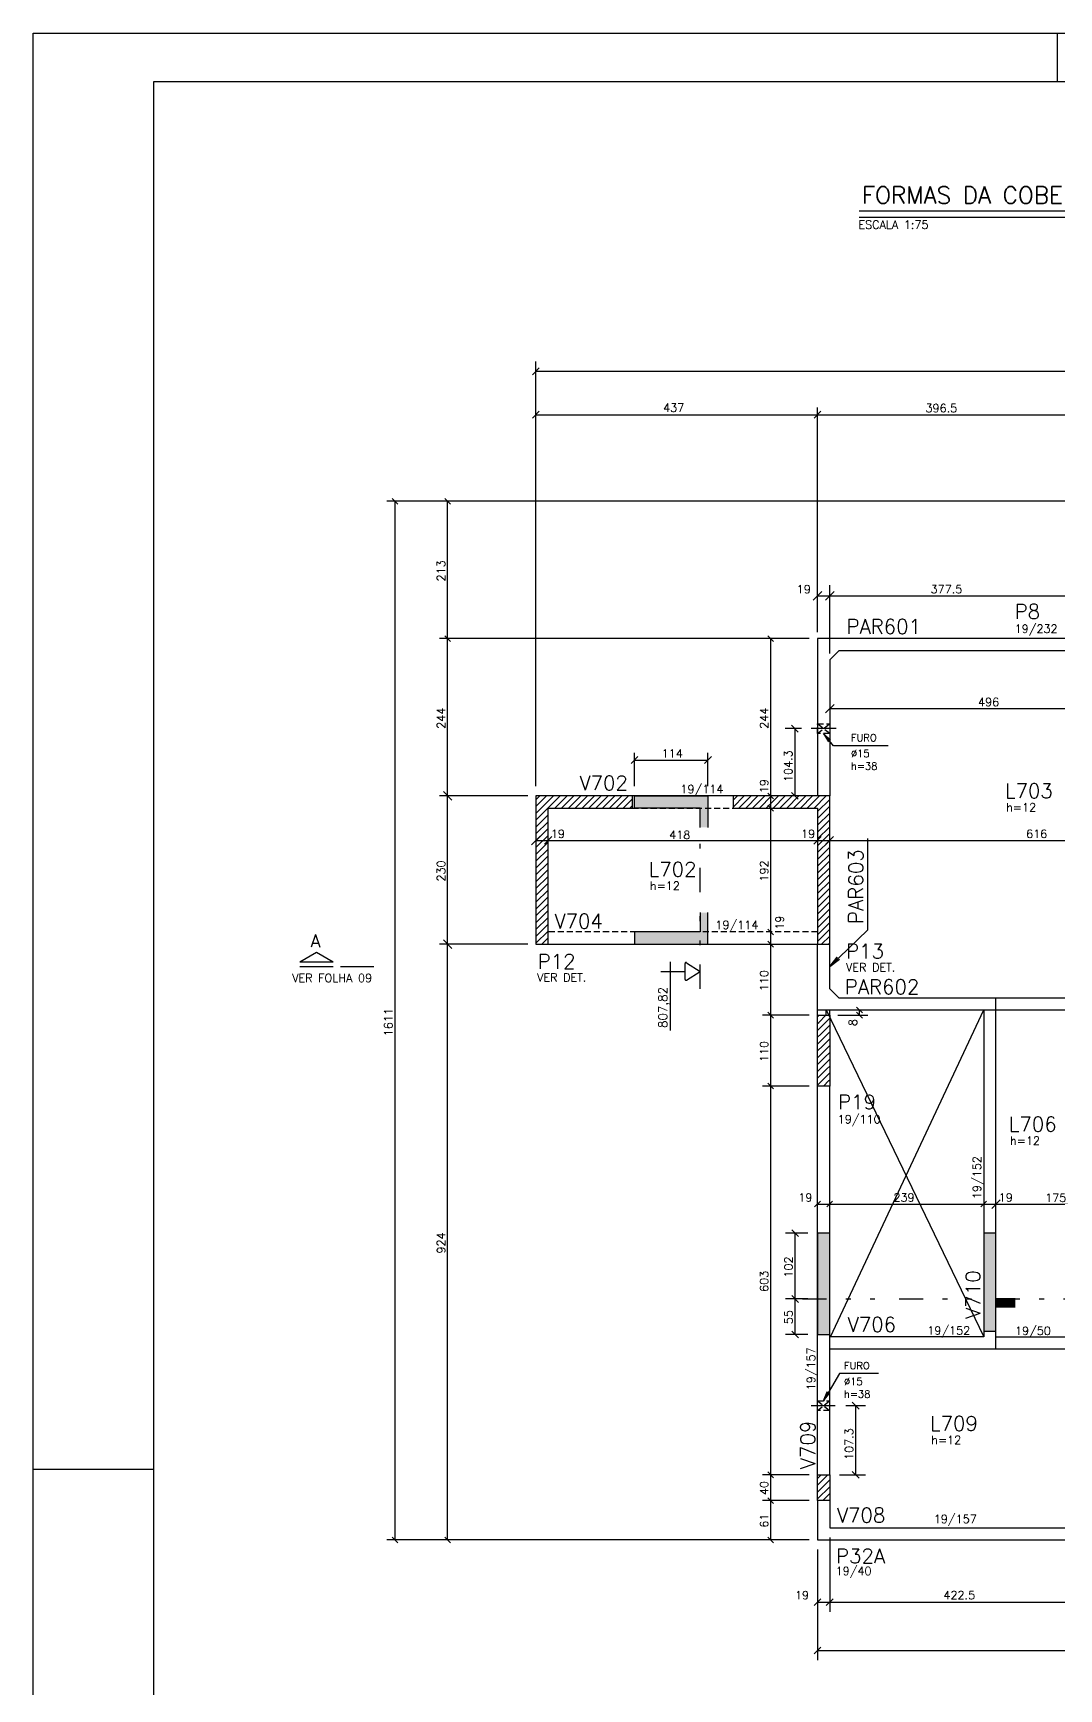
# Model space of a CAD drawing. Extents: x 26936 to 34826, y 0 to 4455.
# Drawn here: x 26936 to 28528, y 1887 to 4455 of the extents above; entities that cross this region are included whole.
import ezdxf

# ---------------------------------------------------------------- set-up
doc = ezdxf.new("R2010")
doc.units = 0
doc.header["$LTSCALE"] = 75
doc.header["$MEASUREMENT"] = 0
for name, pattern in [('ESTILO_TQS_0001', [1, 0.7, -0.3]), ('ESTILO_TQS_0003', [0.91, 0.5, -0.2, 0.01, -0.2]), ('ESTILO_TQS_0004', [2, 0.5, -0.4, 0.1, -0.4, 0.1, -0.5]), ('HIDDEN2', [0.1875, 0.125, -0.0625])]:
    doc.linetypes.add(name, pattern=pattern)
doc.layers.get('0').update_dxf_attribs({"color": 3, "linetype": 'CONTINUOUS'})
for name, color, linetype in [('1', 2, 'CONTINUOUS'), ('200', 1, 'HIDDEN2'), ('201', 6, 'ESTILO_TQS_0001'), ('204', 5, 'ESTILO_TQS_0003'), ('205', 1, 'ESTILO_TQS_0004'), ('210', 2, 'HIDDEN2'), ('212', 3, 'CONTINUOUS'), ('213', 3, 'CONTINUOUS'), ('216', 3, 'CONTINUOUS'), ('220', 5, 'CONTINUOUS'), ('221', 1, 'CONTINUOUS'), ('222', 6, 'CONTINUOUS'), ('226', 4, 'CONTINUOUS'), ('231', 1, 'CONTINUOUS'), ('233', 6, 'CONTINUOUS'), ('250', 1, 'CONTINUOUS'), ('253', 253, 'CONTINUOUS')]:
    doc.layers.add(name, color=color, linetype=linetype)
doc.styles.get("Standard").update_dxf_attribs({"font": 'ROMANS.SHX'})
doc.styles.add('TQS_LUCIDA_CONSOLE', font='romans.shx')

# ---------------------------------------------------------------- blocks, each defined once
blk = doc.blocks.new('_H114025094E-000')
for p, q in [((-527.499999, -474.466991), (-510.031028, -456.998019)), ((-527.499999, -463.860389), (-520.63763, -456.998019)), ((-518.424426, -475.998019), (-499.424426, -456.998019)), ((-507.817825, -475.998019), (-488.817825, -456.998019)), ((-497.211223, -475.998019), (-478.211223, -456.998019)), ((-486.604621, -475.998019), (-467.604621, -456.998019)), ((-475.998019, -475.998019), (-456.998019, -456.998019)), ((-465.391418, -475.998019), (-446.391418, -456.998019)), ((-454.784816, -475.998019), (-435.784816, -456.998019)), ((-444.178214, -475.998019), (-425.178214, -456.998019)), ((-433.571613, -475.998019), (-414.571613, -456.998019)), ((-422.965011, -475.998019), (-403.965011, -456.998019)), ((-412.358409, -475.998019), (-393.358409, -456.998019)), ((-401.751807, -475.998019), (-382.751807, -456.998019)), ((-396.499999, -481.352813), (-377.499999, -462.352813)), ((-396.499999, -491.959415), (-377.499999, -472.959415)), ((-396.499999, -502.566017), (-377.499999, -483.566017)), ((-396.499999, -513.172618), (-377.499999, -494.172618)), ((-396.499999, -523.77922), (-377.499999, -504.77922)), ((-396.499999, -534.385822), (-377.499999, -515.385822)), ((-396.499999, -544.992423), (-377.499999, -525.992423)), ((-396.499999, -555.599025), (-377.499999, -536.599025)), ((-396.499999, -566.205627), (-377.499999, -547.205627)), ((-396.499999, -576.812229), (-377.499999, -557.812229)), ((-396.499999, -587.41883), (-377.499999, -568.41883)), ((-396.499999, -598.025432), (-377.499999, -579.025432)), ((-396.499999, -608.632034), (-377.499999, -589.632034)), ((-396.499999, -619.238635), (-377.499999, -600.238635)), ((-396.499999, -629.845237), (-377.499999, -610.845237)), ((-396.499999, -640.451839), (-377.499999, -621.451839)), ((-396.499999, -651.058441), (-377.499999, -632.058441)), ((-396.499999, -661.665042), (-377.499999, -642.665042)), ((-396.499999, -672.271644), (-377.499999, -653.271644)), ((-396.499999, -682.878246), (-377.499999, -663.878246)), ((-390.01289, -686.997738), (-377.499999, -674.484847)), ((-379.406289, -686.997738), (-377.499999, -685.091449))]:
    blk.add_line(p, q)
blk = doc.blocks.new('_H114025094E-002')
for p, q in [((-401.999775, -1526.299557), (-385.69792, -1509.997702)), ((-401.999775, -1515.692955), (-396.304522, -1509.997702)), ((-401.999775, -1536.906159), (-382.999999, -1517.906383)), ((-401.999775, -1547.512761), (-382.999999, -1528.512985)), ((-393.878115, -1549.997702), (-382.999999, -1539.119587)), ((-383.271513, -1549.997702), (-382.999999, -1549.726188))]:
    blk.add_line(p, q)
blk = doc.blocks.new('_H114025094E-004')
for p, q in [((-396.499999, -799.550865), (-396.123952, -799.174817)), ((-396.499999, -810.157466), (-394.561739, -808.219206)), ((-396.499999, -820.764068), (-392.999527, -817.263596)), ((-396.123952, -799.174817), (-393.946837, -796.997702)), ((-394.561739, -808.219206), (-383.340235, -796.997702)), ((-392.999527, -817.263596), (-377.499999, -801.764068)), ((-391.437314, -826.307985), (-377.499999, -812.37067)), ((-396.499999, -831.37067), (-391.437314, -826.307985)), ((-396.499999, -841.977271), (-389.875102, -835.352374)), ((-396.499999, -852.583873), (-388.312889, -844.396763)), ((-389.875102, -835.352374), (-377.499999, -822.977271)), ((-388.312889, -844.396763), (-377.499999, -833.583873)), ((-386.750676, -853.441152), (-377.499999, -844.190475)), ((-396.499999, -863.190475), (-386.750676, -853.441152)), ((-396.499999, -873.797077), (-385.188464, -862.485541)), ((-396.499999, -884.403678), (-383.626251, -871.52993)), ((-385.188464, -862.485541), (-377.499999, -854.797077)), ((-383.626251, -871.52993), (-377.499999, -865.403678)), ((-396.499999, -895.01028), (-382.064038, -880.574319)), ((-396.499999, -905.616882), (-380.501826, -889.618708)), ((-387.274218, -906.997702), (-378.939613, -898.663097)), ((-382.064038, -880.574319), (-377.499999, -876.01028)), ((-380.501826, -889.618708), (-377.499999, -886.616882)), ((-378.939613, -898.663097), (-377.499999, -897.223484))]:
    blk.add_line(p, q)
blk = doc.blocks.new('A', base_point=(183523.725838, 35805.535561))
for p, q in [((183523.725838, 35805.535561), (183575.686776, 35805.535561)), ((183586.766854, 35805.535561), (183638.727792, 35805.535561))]:
    blk.add_line(p, q)
at = {"layer": '226'}
for p, q in [((183523.725838, 35812.691811), (183549.706307, 35827.691811)), ((183549.706307, 35827.691811), (183575.686776, 35812.691811)), ((183523.725838, 35812.691811), (183575.686776, 35812.691811))]:
    blk.add_line(p, q, dxfattribs=at)
at = {"layer": '233', "style": 'TQS_LUCIDA_CONSOLE'}
blk.add_text('A', height=20, dxfattribs=at).set_placement((183540.211922, 35835.214639))
blk = doc.blocks.new('_H114025094E-001')
for p, q in [((873.499999, -494.751622), (911.253602, -456.998019)), ((873.499999, -484.145021), (900.647, -456.998019)), ((873.499999, -473.538419), (890.040399, -456.998019)), ((873.499999, -462.931817), (879.433797, -456.998019)), ((902.860204, -475.998019), (921.860204, -456.998019)), ((913.466806, -475.998019), (932.466806, -456.998019)), ((924.073407, -475.998019), (943.073407, -456.998019)), ((934.680009, -475.998019), (953.680009, -456.998019)), ((945.286611, -475.998019), (964.286611, -456.998019)), ((955.893212, -475.998019), (974.893212, -456.998019)), ((966.499814, -475.998019), (985.499814, -456.998019)), ((977.106416, -475.998019), (996.106416, -456.998019)), ((987.713018, -475.998019), (1006.713018, -456.998019)), ((998.319619, -475.998019), (1017.319619, -456.998019)), ((1008.926221, -475.998019), (1023.499999, -461.424241)), ((873.499999, -505.358224), (892.499999, -486.358224)), ((1019.532823, -475.998019), (1023.499999, -472.030843)), ((873.499999, -515.964826), (892.499999, -496.964826)), ((873.499999, -526.571427), (892.499999, -507.571427)), ((873.499999, -537.178029), (892.499999, -518.178029)), ((873.499999, -547.784631), (892.499999, -528.784631)), ((873.499999, -558.391233), (892.499999, -539.391233)), ((873.499999, -568.997834), (892.499999, -549.997834)), ((873.499999, -579.604436), (892.499999, -560.604436)), ((873.499999, -590.211038), (892.499999, -571.211038)), ((873.499999, -600.817639), (892.499999, -581.817639)), ((873.499999, -611.424241), (892.499999, -592.424241)), ((873.499999, -622.030843), (892.499999, -603.030843)), ((873.499999, -632.637445), (892.499999, -613.637445)), ((873.499999, -643.244046), (892.499999, -624.244046)), ((873.499999, -653.850648), (892.499999, -634.850648)), ((873.499999, -664.45725), (892.499999, -645.45725)), ((873.499999, -675.063851), (892.499999, -656.063851)), ((873.499999, -685.670453), (892.499999, -666.670453)), ((882.781471, -686.995584), (892.499999, -677.277055))]:
    blk.add_line(p, q)

msp = doc.modelspace()

# ---------------------------------------------------------------- linework, layer by layer
for p, q in [((26936.1, 4455), (34826.1, 4455)), ((26936.1, 0), (26936.1, 4455)), ((28526.1, 4380), (28526.1, 4455)), ((26936.1, 2227.5), (27123.6, 2227.5))]:
    msp.add_line(p, q)
at = {"layer": '1'}
for p, q in [((27735.4, 3041.9), (28153.4, 3041.9)), ((28153.4, 2931.9), (28153.4, 2939.9)), ((28166.9, 2931.9), (28166.9, 2939.9)), ((28172.4, 2931.9), (28172.4, 2939.9)), ((28411.4, 2939.9), (28411.4, 2432.9)), ((28430.4, 2413.9), (28430.4, 2939.9)), ((28153.4, 2218.9), (28153.4, 2821.9)), ((28172.4, 2218.9), (28172.4, 2821.9)), ((28172.4, 2432.9), (28172.4, 2821.9)), ((28411.4, 2432.9), (28172.4, 2432.9)), ((28430.4, 2432.9), (28605.4, 2432.9)), ((28605.4, 2413.9), (28172.4, 2413.9)), ((28153.4, 2178.9), (28153.4, 2117.9)), ((28172.4, 2178.9), (28172.4, 2136.9)), ((28172.4, 2136.9), (28594.9, 2136.9)), ((28153.4, 2117.9), (28594.9, 2117.9))]:
    msp.add_line(p, q, dxfattribs=at)
msp.add_lwpolyline([(28022.4, 3271.9), (27866.4, 3271.9)], dxfattribs=at)
at = {"layer": '200'}
for p, q in [((28153.4, 3368.7), (28153.4, 3383.7)), ((28153.4, 3368.7), (28172.4, 3383.7)), ((28172.4, 3383.7), (28172.4, 3368.7)), ((28153.4, 2318.7), (28172.4, 2333.7))]:
    msp.add_line(p, q, dxfattribs=at)
for points in [[(28172.4, 3368.7), (28153.4, 3383.7)], [(28153.4, 2333.7), (28172.4, 2318.7)]]:
    msp.add_lwpolyline(points, dxfattribs=at)
at = {"layer": '201'}
msp.add_line((28430.4, 2939.9), (28430.4, 2958.9), dxfattribs=at)
at = {"layer": '204'}
for p, q in [((28153.4, 3376.2), (28143.4, 3376.2)), ((28182.4, 3376.2), (28153.4, 3376.2)), ((28143.4, 2326.2), (28182.4, 2326.2))]:
    msp.add_line(p, q, dxfattribs=at)
at = {"layer": '205'}
for p, q in [((27971.5, 2972.7), (27971.5, 3252.9)), ((28130, 2491.6), (28575.4, 2491.6))]:
    msp.add_line(p, q, dxfattribs=at)
at = {"layer": '210'}
for p, q in [((28153.4, 3383.7), (28172.4, 3383.7)), ((28172.4, 3368.7), (28153.4, 3368.7)), ((28153.4, 2333.7), (28172.4, 2333.7)), ((28172.4, 2318.7), (28153.4, 2318.7))]:
    msp.add_line(p, q, dxfattribs=at)
for points in [[(27866.4, 3252.9), (28022.4, 3252.9)], [(28153.4, 3060.9), (27735.4, 3060.9)]]:
    msp.add_lwpolyline(points, dxfattribs=at)
at = {"layer": '216'}
for p, q in [((27711.1, 3925.2), (27721.7, 3935.8)), ((27711.1, 3857.8), (27721.7, 3868.4)), ((28148.1, 3857.8), (28158.7, 3868.4)), ((27493.2, 3733.4), (27502.2, 3724.3)), ((27584, 3724.3), (27575, 3733.4)), ((28146.8, 3575.7), (28160.1, 3589)), ((28165.8, 3575.7), (28179.1, 3589)), ((27584, 3511.3), (27575, 3520.4)), ((28085.3, 3511.3), (28076.3, 3520.4)), ((28165.8, 3400.6), (28179.1, 3413.9)), ((28113, 3381.5), (28123.6, 3370.9)), ((27864.2, 3322.2), (27874.8, 3332.8)), ((27978.2, 3322.2), (27988.8, 3332.8)), ((27586.1, 3265.2), (27572.9, 3278.5)), ((28085.3, 3267.3), (28076.3, 3276.4)), ((28113, 3277.2), (28123.6, 3266.6)), ((28085.3, 3248.3), (28076.3, 3257.4)), ((27709.8, 3196.2), (27723.1, 3209.5)), ((27729.6, 3197), (27741.3, 3208.7)), ((28147.6, 3197), (28159.3, 3208.7)), ((28166.6, 3197), (28178.3, 3208.7)), ((28085.3, 3056.3), (28076.3, 3065.4)), ((27586.1, 3035.2), (27572.9, 3048.5)), ((28085.3, 3037.3), (28076.3, 3046.4)), ((28085.3, 2927.3), (28076.3, 2936.4)), ((28223.1, 2935.3), (28214.1, 2944.4)), ((28223.1, 2927.3), (28214.1, 2936.4)), ((28085.3, 2817.3), (28076.3, 2826.4)), ((28423.8, 2632.2), (28437.1, 2645.4)), ((28148.9, 2634.3), (28157.9, 2643.3)), ((28167.9, 2634.3), (28176.9, 2643.3)), ((28167.9, 2634.3), (28176.9, 2643.3)), ((28406.9, 2634.3), (28415.9, 2643.3)), ((28124, 2588.3), (28113.4, 2598.9)), ((28124, 2486.3), (28113.4, 2496.9)), ((28124, 2486.3), (28113.4, 2496.9)), ((28124, 2431.3), (28113.4, 2441.9)), ((28218.1, 2320.9), (28207.5, 2331.5)), ((28085.3, 2214.3), (28076.3, 2223.4)), ((28218.1, 2213.6), (28207.5, 2224.2)), ((28085.3, 2174.3), (28076.3, 2183.4)), ((27493.2, 2122.4), (27502.2, 2113.3)), ((27584, 2113.3), (27575, 2122.4)), ((28085.3, 2113.3), (28076.3, 2122.4)), ((28148.1, 2016.1), (28158.7, 2026.7)), ((28167.1, 2016.1), (28177.7, 2026.7)), ((28167.1, 2016.1), (28177.7, 2026.7)), ((28148.1, 1941.1), (28158.7, 1951.7))]:
    msp.add_line(p, q, dxfattribs=at)
for points in [[(28262.9, 3349.8), (28178.2, 3349.8), (28162.9, 3368.7), (28173.8, 3358.3), (28162.9, 3368.7), (28170.7, 3355.9)], [(28248.1, 2375.8), (28187.4, 2375.8), (28162.9, 2333.7), (28168.7, 2347.5), (28162.9, 2333.7), (28172.1, 2345.6)]]:
    msp.add_lwpolyline(points, dxfattribs=at)
at = {"layer": '220'}
for p, q in [((28549.9, 3515.9), (28153.4, 3515.9)), ((28153.4, 2939.9), (28153.4, 3041.9)), ((28172.4, 2972.9), (28186.4, 2958.9)), ((28186.4, 2958.9), (28605.4, 2958.9)), ((28153.4, 2939.9), (28605.4, 2939.9)), ((28153.4, 2491.6), (28153.4, 2436.6)), ((28172.4, 2436.6), (28172.4, 2491.6)), ((28411.4, 2491.6), (28411.4, 2441.6)), ((28460.4, 2491.6), (28430.4, 2491.6)), ((28430.4, 2441.6), (28430.4, 2479.6)), ((28430.4, 2479.6), (28460.4, 2479.6)), ((28411.4, 2441.6), (28430.4, 2441.6)), ((28153.4, 2436.6), (28172.4, 2436.6))]:
    msp.add_line(p, q, dxfattribs=at)
for points in [[(28153.4, 3515.9), (28153.4, 3271.9)], [(28549.9, 3496.9), (28186.4, 3496.9), (28172.4, 3482.9), (28172.4, 3271.9)], [(27971.5, 3222.9), (27971.5, 3252.9), (27869.5, 3252.9), (27869.5, 3271.9), (27983.5, 3271.9), (27983.5, 3222.9)], [(27971.5, 3090.9), (27971.5, 3060.9), (27869.5, 3060.9), (27869.5, 3041.9), (27983.5, 3041.9), (27983.5, 3090.9)], [(28172.4, 2972.9), (28172.4, 3041.9)], [(28172.4, 2491.6), (28172.4, 2593.6), (28153.4, 2593.6), (28153.4, 2479.6)], [(28430.4, 2491.6), (28430.4, 2593.6), (28411.4, 2593.6), (28411.4, 2479.6)]]:
    msp.add_lwpolyline(points, dxfattribs=at)
at = {"layer": '221'}
for p, q in [((28166.9, 2939.9), (28411.4, 2432.9)), ((28173.4, 2432.9), (28411.4, 2939.9))]:
    msp.add_line(p, q, dxfattribs=at)
at = {"layer": '222'}
for p, q in [((27123.6, 4380), (34751.1, 4380)), ((27123.6, 75), (27123.6, 4380)), ((28218.3, 4179.4), (29377.6, 4179.4))]:
    msp.add_line(p, q, dxfattribs=at)
for points in [[(27716.4, 3041.9), (27717.4, 3041.9), (27735.4, 3041.9), (27735.4, 3252.9), (27866.4, 3252.9), (27866.4, 3271.9), (27716.4, 3271.9), (27716.4, 3041.9)], [(28172.4, 3041.9), (28172.4, 3271.9), (28022.4, 3271.9), (28022.4, 3252.9), (28153.4, 3252.9), (28153.4, 3041.9), (28172.4, 3041.9), (28172.4, 3041.9)], [(28153.4, 2931.9), (28172.4, 2931.9), (28172.4, 2821.9), (28153.4, 2821.9), (28153.4, 2931.9)], [(28153.4, 2218.9), (28172.4, 2218.9), (28172.4, 2178.9), (28153.4, 2178.9), (28153.4, 2218.9)]]:
    msp.add_lwpolyline(points, dxfattribs=at)
at = {"layer": '231'}
for p, q in [((27925.6, 2907.9), (27925.6, 3014.7)), ((27948.1, 2999.7), (27948.1, 3012.1)), ((27950.2, 3013.2), (27971.5, 2999.7)), ((27910.6, 2999.7), (27948.1, 2999.7)), ((27948.1, 2987.3), (27948.1, 2999.7)), ((27950.2, 2986.1), (27971.5, 2999.7))]:
    msp.add_line(p, q, dxfattribs=at)
for centre, start, end in [((27949.4, 3012.1), 57.623, 180), ((27949.4, 2987.3), 180, 302.3723)]:
    msp.add_arc(centre, 1.36, start, end, dxfattribs=at)
at = {"layer": '250'}
for p, q in [((28218.3, 4169.4), (29377.6, 4169.4)), ((27716.4, 3286.9), (27716.4, 3945.5)), ((27716.4, 3930.5), (29879.4, 3930.5)), ((27716.4, 3863.1), (28153.4, 3863.1)), ((28153.4, 3525.9), (28153.4, 3874.1)), ((28153.4, 3863.1), (28549.9, 3863.1)), ((28537.2, 3728.9), (27484.9, 3728.9)), ((27497.7, 3728.9), (27497.7, 2117.9)), ((27579.5, 3515.9), (27579.5, 3728.9)), ((28172.4, 3492.9), (28172.4, 3598.9)), ((28153.4, 3582.3), (28172.4, 3582.3)), ((28172.4, 3582.3), (28549.9, 3582.3)), ((28140.7, 3515.9), (27566.7, 3515.9)), ((27579.5, 3271.9), (27579.5, 3515.9)), ((28140.7, 3515.9), (28048.1, 3515.9)), ((28080.8, 3271.9), (28080.8, 3515.9)), ((28172.4, 3407.3), (28668.4, 3407.3)), ((28128.4, 3376.2), (28103.3, 3376.2)), ((28118.3, 3376.2), (28118.3, 3271.9)), ((27869.5, 3286.9), (27869.5, 3338.7)), ((27983.5, 3286.9), (27983.5, 3338.7)), ((27869.5, 3327.5), (27983.5, 3327.5)), ((27703.7, 3271.9), (27566.7, 3271.9)), ((27579.5, 3041.9), (27579.5, 3271.9)), ((28080.8, 3252.9), (28080.8, 3271.9)), ((28128.3, 3271.9), (28103.3, 3271.9)), ((28080.8, 3060.9), (28080.8, 3252.9)), ((27716.4, 3202.9), (27735.4, 3202.9)), ((27735.4, 3202.9), (27937.4, 3202.9)), ((27903.6, 3202.9), (28153.4, 3202.9)), ((28153.4, 3202.9), (28172.4, 3202.9)), ((28172.4, 3202.9), (28788.4, 3202.9)), ((28080.8, 3041.9), (28080.8, 3060.9)), ((27703.7, 3041.9), (27566.7, 3041.9)), ((27579.5, 2117.9), (27579.5, 3041.9)), ((28080.8, 2931.9), (28080.8, 3041.9)), ((28140.7, 2931.9), (28068.1, 2931.9)), ((28080.8, 2821.9), (28080.8, 2931.9)), ((28179.7, 2939.9), (28231.4, 2939.9)), ((28185.2, 2931.9), (28231.4, 2931.9)), ((28218.6, 2931.9), (28218.6, 2939.9)), ((28140.7, 2821.9), (28068.1, 2821.9)), ((28080.8, 2218.9), (28080.8, 2821.9)), ((28153.4, 2638.8), (28172.4, 2638.8)), ((28172.4, 2638.8), (28605.4, 2638.8)), ((28411.4, 2638.8), (28430.4, 2638.8)), ((28138.4, 2593.6), (28103.7, 2593.6)), ((28118.7, 2491.6), (28118.7, 2593.6)), ((28138.4, 2491.6), (28103.7, 2491.6)), ((28118.7, 2436.6), (28118.7, 2491.6)), ((28138.4, 2436.6), (28103.7, 2436.6)), ((28197.4, 2326.2), (28227.8, 2326.2)), ((28212.8, 2218.9), (28212.8, 2326.2)), ((28140.7, 2218.9), (28068.1, 2218.9)), ((28080.8, 2178.9), (28080.8, 2218.9)), ((28187.4, 2218.9), (28227.8, 2218.9)), ((28140.7, 2178.9), (28068.1, 2178.9)), ((28080.8, 2117.9), (28080.8, 2178.9)), ((28140.7, 2117.9), (27484.9, 2117.9)), ((28140.7, 2117.9), (28048.1, 2117.9)), ((28172.4, 2121.9), (28172.4, 2006.4)), ((28153.4, 2102.9), (28153.4, 1931.4)), ((28153.4, 2021.4), (28172.4, 2021.4)), ((28172.4, 2021.4), (28594.9, 2021.4)), ((28153.4, 1946.4), (29442.4, 1946.4))]:
    msp.add_line(p, q, dxfattribs=at)
msp.add_lwpolyline([(28231.3, 3205.8), (28231.3, 3063.9), (28172.4, 3007.4), (28184.1, 3022), (28172.4, 3007.4), (28187.5, 3018.5)], dxfattribs=at)
at = {"layer": '253'}
for points in [[(27983.5, 3271.9), (27971.5, 3252.9), (27869.5, 3252.9)], [(27983.5, 3271.9), (27869.5, 3252.9), (27869.5, 3271.9)], [(27983.5, 3271.9), (27983.5, 3222.9), (27971.5, 3222.9)], [(27983.5, 3271.9), (27971.5, 3222.9), (27971.5, 3252.9)], [(27983.5, 3041.9), (27983.5, 3090.9), (27971.5, 3090.9)], [(27983.5, 3041.9), (27971.5, 3090.9), (27971.5, 3060.9)], [(27983.5, 3041.9), (27971.5, 3060.9), (27869.5, 3060.9)], [(27983.5, 3041.9), (27869.5, 3060.9), (27869.5, 3041.9)], [(28172.4, 2436.6), (28153.4, 2436.6), (28153.4, 2593.6)], [(28172.4, 2436.6), (28153.4, 2593.6), (28172.4, 2593.6)], [(28172.4, 2436.6), (28172.4, 2593.6), (28172.4, 2436.6)], [(28411.4, 2441.6), (28430.4, 2593.6), (28430.4, 2441.6)], [(28411.4, 2441.6), (28411.4, 2593.6), (28430.4, 2593.6)], [(28430.4, 2593.6), (28430.4, 2491.6), (28430.4, 2441.6)], [(28430.4, 2441.6), (28430.4, 2491.6), (28430.4, 2479.6)], [(28430.4, 2491.6), (28460.4, 2491.6), (28430.4, 2479.6)], [(28430.4, 2479.6), (28460.4, 2491.6), (28460.4, 2479.6)]]:
    msp.add_solid(points, dxfattribs=at)

# ---------------------------------------------------------------- block references
msp.add_blockref('A', (27350.1, 3007.4))
at = {"layer": '221'}
for name, p in [('_H114025094E-001', (26842.9, 3728.9)), ('_H114025094E-000', (28549.9, 3728.9))]:
    msp.add_blockref(name, p, dxfattribs=at)
at = {"layer": '231'}
for name, p in [('_H114025094E-004', (28549.9, 3728.9)), ('_H114025094E-002', (28555.4, 3728.9))]:
    msp.add_blockref(name, p, dxfattribs=at)

# ---------------------------------------------------------------- texts
for s, p in [('FURO', (28205.4, 3356.5)), ('%%c15', (28205.4, 3332.1)), ('h=38', (28205.4, 3312.5)), ('FURO', (28194.6, 2382.5)), ('%%c15', (28194.6, 2358.1)), ('h=38', (28194.6, 2338.5))]:
    msp.add_text(s, height=11.25).set_placement(p)
msp.add_text('807,82', height=13.5, rotation=90).set_placement((27920.2, 2911.9))
at = {"layer": '212'}
for s, p in [('ESCALA 1:75', (28217, 4151.5)), ('19/114', (27940.8, 3276.1)), ('19/114', (27995.1, 3065.4)), ('19/152', (28323.8, 2436.3)), ('19/50', (28460, 2435.9)), ('19/157', (28334, 2144))]:
    msp.add_text(s, height=12.75, dxfattribs=at).set_placement(p)
for s, p in [('19/152', (28407.3, 2646.5)), ('19/157', (28149.7, 2349.9))]:
    msp.add_text(s, height=12.75, rotation=90, dxfattribs=at).set_placement(p)
at = {"layer": '213'}
for s, p in [('19/232', (28459.4, 3524.8)), ('VER DET.', (28197.7, 2999.6)), ('VER FOLHA 09', (27338.2, 2983.1)), ('VER DET.', (27718.2, 2983.9)), ('19/110', (28184.8, 2764)), ('19/40', (28181.6, 2063.4))]:
    msp.add_text(s, height=12.75, dxfattribs=at).set_placement(p)
at = {"layer": '216'}
for s, p in [('437', (27913.9, 3867.6)), ('396.5', (28321.1, 3867)), ('19', (28121.3, 3586.1)), ('377.5', (28329, 3586.1)), ('496', (28402.6, 3411.1)), ('114', (27911.7, 3331.3)), ('h=12', (28446.3, 3247.8)), ('19', (27739.7, 3206.7)), ('418', (27923.3, 3205.1)), ('19', (28127.9, 3206.7)), ('616', (28477.3, 3206.7)), ('h=12', (27893.4, 3126.2)), ('h=12', (28452.3, 2730.8)), ('19', (28123.7, 2642.6)), ('239', (28271.3, 2642.6)), ('19', (28434.7, 2642.6)), ('175', (28506.8, 2642.2)), ('h=12', (28330, 2266.6)), ('19', (28118.4, 2025.9)), ('422.5', (28348.9, 2025.9))]:
    msp.add_text(s, height=12.75, dxfattribs=at).set_placement(p)
for s, height, p in [('213', 12.75, (27575.7, 3604.5)), ('244', 12.75, (27575.7, 3376)), ('244', 12.75, (28077, 3376)), ('104.3', 12.75, (28114.5, 3293.4)), ('19', 12.75, (28077, 3276.1)), ('230', 12.75, (27575.7, 3139)), ('192', 12.75, (28077, 3139)), ('19', 12.75, (28101.2, 3064.4)), ('110', 12.75, (28077, 2969)), ('1611', 12.75, (27493.8, 2899.1)), ('8', 12.8, (28214.8, 2914.9)), ('110', 12.75, (28077, 2859)), ('924', 12.75, (27575.7, 2562)), ('102', 12.75, (28114.9, 2524.7)), ('603', 12.75, (28077, 2502.5)), ('55', 12.75, (28114.9, 2452.6)), ('107.3', 12.75, (28208.9, 2241.9)), ('40', 12.75, (28077, 2187.4)), ('61', 12.75, (28077, 2136.9))]:
    msp.add_text(s, height=height, rotation=90, dxfattribs=at).set_placement(p)
at = {"layer": '220'}
for s, p in [('P8', (28459.4, 3546.7)), ('P13', (28197.8, 3019.8)), ('P12', (27719.1, 3003.9)), ('P19', (28185.4, 2786))]:
    msp.add_text(s, height=22.5, dxfattribs=at).set_placement(p)
at = {"layer": '222'}
for s, height, p in [('FORMAS DA COBERTURA DO RESERVATÓRIO SUPERIOR', 26.25, (28222.6, 4190.6)), ('P32A', 22.5, (28182.2, 2081.7))]:
    msp.add_text(s, height=height, dxfattribs=at).set_placement(p)
at = {"layer": '226'}
for s, p in [('L703', (28444.4, 3268.5)), ('L702', (27891.5, 3146.8)), ('L706', (28450.4, 2751.5)), ('L709', (28328.1, 2287.3))]:
    msp.add_text(s, height=22.5, dxfattribs=at).set_placement(p)
at = {"layer": '233'}
for s, p in [('PAR601', (28198.4, 3523.4)), ('V702', (27784, 3280.7)), ('V704', (27745.2, 3066.4)), ('PAR602', (28195.8, 2964.6)), ('V706', (28200.2, 2440.8)), ('V708', (28183.5, 2145.1))]:
    msp.add_text(s, height=22.5, dxfattribs=at).set_placement(p)
for s, p in [('PAR603', (28224.3, 3073.4)), ('V710', (28406, 2460.8)), ('V709', (28149.7, 2227.7))]:
    msp.add_text(s, height=22.5, rotation=90, dxfattribs=at).set_placement(p)

doc.saveas('drawing.dxf')
